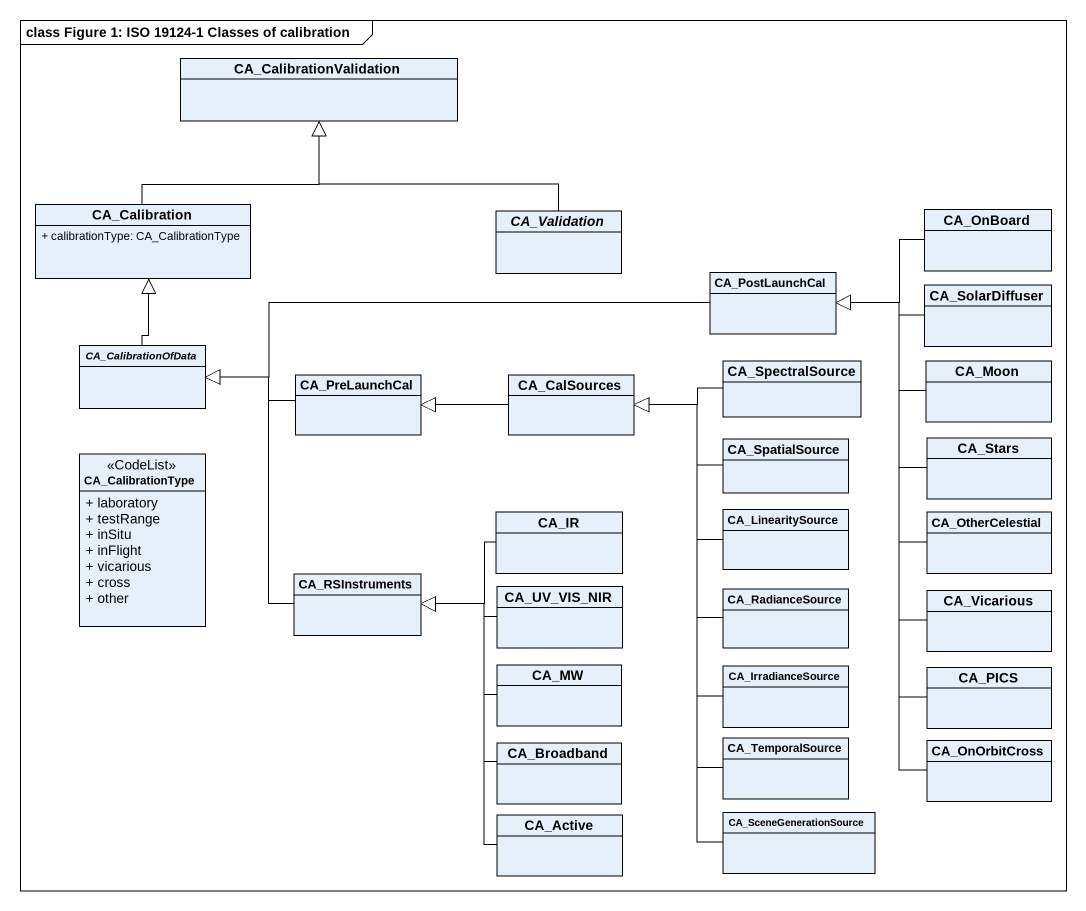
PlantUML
@startuml
mainframe class Figure 1: ISO 19124-1 Classes of calibration
hide circle
hide empty members
skinparam classAttributeIconSize 0
class CA_CalibrationValidation
class CA_Calibration {
  + calibrationType: CA_CalibrationType
}
abstract class CA_Validation
class CA_OnBoard
class CA_PostLaunchCal
class CA_SolarDiffuser
abstract class CA_CalibrationOfData
class CA_PreLaunchCal
class CA_CalSources
class CA_SpectralSource
class CA_Moon
class CA_SpatialSource
class CA_Stars
class CA_CalibrationType <<CodeList>> {
  + laboratory
  + testRange
  + inSitu
  + inFlight
  + vicarious
  + cross
  + other
}
class CA_IR
class CA_LinearitySource
class CA_OtherCelestial
class CA_RSInstruments
class CA_UV_VIS_NIR
class CA_RadianceSource
class CA_Vicarious
class CA_MW
class CA_IrradianceSource
class CA_PICS
class CA_Broadband
class CA_TemporalSource
class CA_OnOrbitCross
class CA_Active
class CA_SceneGenerationSource
CA_Calibration -up-|> CA_CalibrationValidation
CA_Validation -up-|> CA_CalibrationValidation
CA_OnBoard -left-|> CA_PostLaunchCal
CA_PostLaunchCal -left-|> CA_CalibrationOfData
CA_SolarDiffuser -left-|> CA_PostLaunchCal
CA_CalibrationOfData -up-|> CA_Calibration
CA_PreLaunchCal -left-|> CA_CalibrationOfData
CA_CalSources -left-|> CA_PreLaunchCal
CA_SpectralSource -left-|> CA_CalSources
CA_Moon -left-|> CA_PostLaunchCal
CA_SpatialSource -left-|> CA_CalSources
CA_Stars -up-|> CA_PostLaunchCal
CA_IR -left-|> CA_RSInstruments
CA_LinearitySource -up-|> CA_CalSources
CA_OtherCelestial -up-|> CA_PostLaunchCal
CA_RSInstruments -up-|> CA_CalibrationOfData
CA_UV_VIS_NIR -left-|> CA_RSInstruments
CA_RadianceSource -up-|> CA_CalSources
CA_Vicarious -up-|> CA_PostLaunchCal
CA_MW -left-|> CA_RSInstruments
CA_IrradianceSource -up-|> CA_CalSources
CA_PICS -up-|> CA_PostLaunchCal
CA_Broadband -up-|> CA_RSInstruments
CA_TemporalSource -up-|> CA_CalSources
CA_OnOrbitCross -up-|> CA_PostLaunchCal
CA_Active -up-|> CA_RSInstruments
CA_SceneGenerationSource -up-|> CA_CalSources
@enduml
